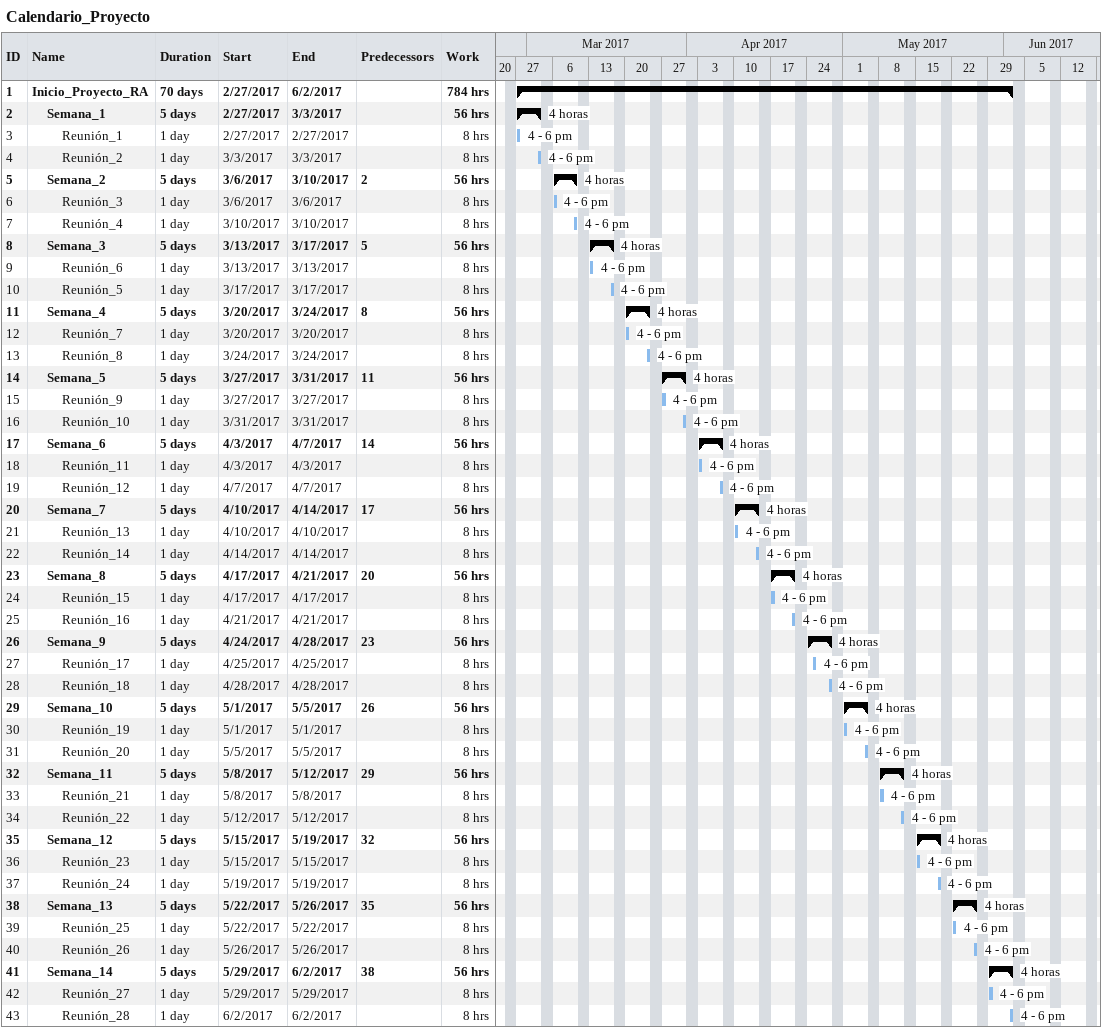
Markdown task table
Calendario_Proyecto

| ID | Level | Task | Duration | Start | Finish | Predecessors | Resources | Work (h) |
|---|---|---|---|---|---|---|---|---|
| 1 | 1 | **Inicio_Proyecto_RA** | 70d | 2017-02-27 | 2017-06-02 |  |  | 784 |
| 2 | 2 | **Semana_1** | 5d | 2017-02-27 | 2017-03-03 |  | 4 horas | 56 |
| 3 | 3 | Reunión_1 | 1d | 2017-02-27 | 2017-02-27 |  | 4 - 6 pm | 8 |
| 4 | 3 | Reunión_2 | 1d | 2017-03-03 | 2017-03-03 |  | 4 - 6 pm | 8 |
| 5 | 2 | **Semana_2** | 5d | 2017-03-06 | 2017-03-10 | 2 | 4 horas | 56 |
| 6 | 3 | Reunión_3 | 1d | 2017-03-06 | 2017-03-06 |  | 4 - 6 pm | 8 |
| 7 | 3 | Reunión_4 | 1d | 2017-03-10 | 2017-03-10 |  | 4 - 6 pm | 8 |
| 8 | 2 | **Semana_3** | 5d | 2017-03-13 | 2017-03-17 | 5 | 4 horas | 56 |
| 9 | 3 | Reunión_6 | 1d | 2017-03-13 | 2017-03-13 |  | 4 - 6 pm | 8 |
| 10 | 3 | Reunión_5 | 1d | 2017-03-17 | 2017-03-17 |  | 4 - 6 pm | 8 |
| 11 | 2 | **Semana_4** | 5d | 2017-03-20 | 2017-03-24 | 8 | 4 horas | 56 |
| 12 | 3 | Reunión_7 | 1d | 2017-03-20 | 2017-03-20 |  | 4 - 6 pm | 8 |
| 13 | 3 | Reunión_8 | 1d | 2017-03-24 | 2017-03-24 |  | 4 - 6 pm | 8 |
| 14 | 2 | **Semana_5** | 5d | 2017-03-27 | 2017-03-31 | 11 | 4 horas | 56 |
| 15 | 3 | Reunión_9 | 1d | 2017-03-27 | 2017-03-27 |  | 4 - 6 pm | 8 |
| 16 | 3 | Reunión_10 | 1d | 2017-03-31 | 2017-03-31 |  | 4 - 6 pm | 8 |
| 17 | 2 | **Semana_6** | 5d | 2017-04-03 | 2017-04-07 | 14 | 4 horas | 56 |
| 18 | 3 | Reunión_11 | 1d | 2017-04-03 | 2017-04-03 |  | 4 - 6 pm | 8 |
| 19 | 3 | Reunión_12 | 1d | 2017-04-07 | 2017-04-07 |  | 4 - 6 pm | 8 |
| 20 | 2 | **Semana_7** | 5d | 2017-04-10 | 2017-04-14 | 17 | 4 horas | 56 |
| 21 | 3 | Reunión_13 | 1d | 2017-04-10 | 2017-04-10 |  | 4 - 6 pm | 8 |
| 22 | 3 | Reunión_14 | 1d | 2017-04-14 | 2017-04-14 |  | 4 - 6 pm | 8 |
| 23 | 2 | **Semana_8** | 5d | 2017-04-17 | 2017-04-21 | 20 | 4 horas | 56 |
| 24 | 3 | Reunión_15 | 1d | 2017-04-17 | 2017-04-17 |  | 4 - 6 pm | 8 |
| 25 | 3 | Reunión_16 | 1d | 2017-04-21 | 2017-04-21 |  | 4 - 6 pm | 8 |
| 26 | 2 | **Semana_9** | 5d | 2017-04-24 | 2017-04-28 | 23 | 4 horas | 56 |
| 27 | 3 | Reunión_17 | 1d | 2017-04-25 | 2017-04-25 |  | 4 - 6 pm | 8 |
| 28 | 3 | Reunión_18 | 1d | 2017-04-28 | 2017-04-28 |  | 4 - 6 pm | 8 |
| 29 | 2 | **Semana_10** | 5d | 2017-05-01 | 2017-05-05 | 26 | 4 horas | 56 |
| 30 | 3 | Reunión_19 | 1d | 2017-05-01 | 2017-05-01 |  | 4 - 6 pm | 8 |
| 31 | 3 | Reunión_20 | 1d | 2017-05-05 | 2017-05-05 |  | 4 - 6 pm | 8 |
| 32 | 2 | **Semana_11** | 5d | 2017-05-08 | 2017-05-12 | 29 | 4 horas | 56 |
| 33 | 3 | Reunión_21 | 1d | 2017-05-08 | 2017-05-08 |  | 4 - 6 pm | 8 |
| 34 | 3 | Reunión_22 | 1d | 2017-05-12 | 2017-05-12 |  | 4 - 6 pm | 8 |
| 35 | 2 | **Semana_12** | 5d | 2017-05-15 | 2017-05-19 | 32 | 4 horas | 56 |
| 36 | 3 | Reunión_23 | 1d | 2017-05-15 | 2017-05-15 |  | 4 - 6 pm | 8 |
| 37 | 3 | Reunión_24 | 1d | 2017-05-19 | 2017-05-19 |  | 4 - 6 pm | 8 |
| 38 | 2 | **Semana_13** | 5d | 2017-05-22 | 2017-05-26 | 35 | 4 horas | 56 |
| 39 | 3 | Reunión_25 | 1d | 2017-05-22 | 2017-05-22 |  | 4 - 6 pm | 8 |
| 40 | 3 | Reunión_26 | 1d | 2017-05-26 | 2017-05-26 |  | 4 - 6 pm | 8 |
| 41 | 2 | **Semana_14** | 5d | 2017-05-29 | 2017-06-02 | 38 | 4 horas | 56 |
| 42 | 3 | Reunión_27 | 1d | 2017-05-29 | 2017-05-29 |  | 4 - 6 pm | 8 |
| 43 | 3 | Reunión_28 | 1d | 2017-06-02 | 2017-06-02 |  | 4 - 6 pm | 8 |
